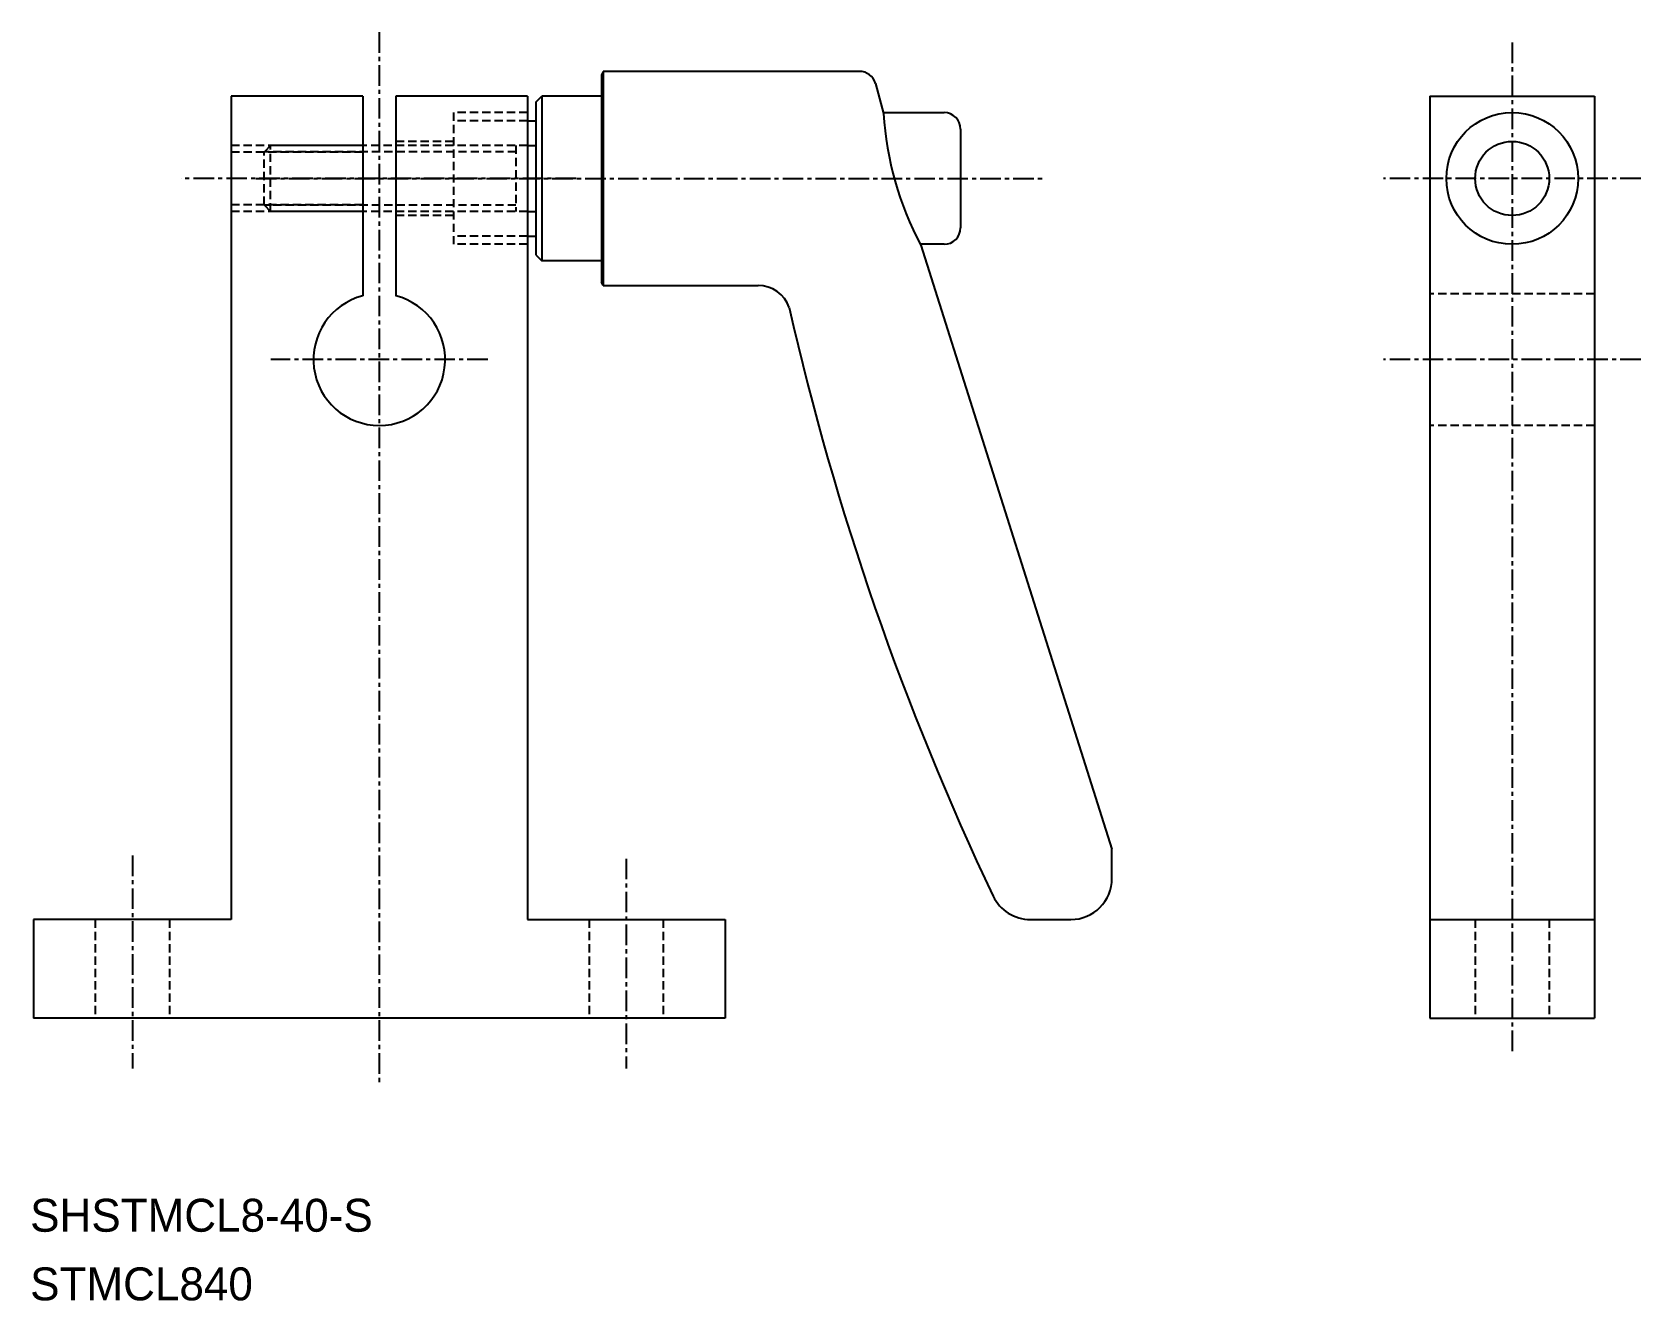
# Model space of a CAD drawing. Extents: x 286.4 to 384.1, y 156.6 to 233.6.
import ezdxf

# ---------------------------------------------------------------- set-up
doc = ezdxf.new("R2010")
doc.units = 0
doc.linetypes.add('CENTER', pattern=[2, 1.25, -0.25, 0.25, -0.25])
doc.linetypes.add('DASHED', pattern=[0.75, 0.5, -0.25])
doc.layers.get('0').update_dxf_attribs({"linetype": 'CONTINUOUS'})
doc.layers.add('CENTER', color=1, linetype='CENTER')

msp = doc.modelspace()

# ---------------------------------------------------------------- linework, layer by layer
at = {"color": 7, "linetype": 'CONTINUOUS'}
for p, q in [((321.08, 231.264), (320.994, 231.064)), ((320.994, 231.064), (320.994, 218.465)), ((336.663, 231.264), (321.08, 231.264)), ((321.08, 231.264), (321.08, 218.264)), ((316.994, 229.399), (317.36, 229.764)), ((317.36, 229.764), (317.36, 219.764)), ((320.994, 229.764), (317.36, 229.764)), ((337.625, 230.535), (338.124, 228.708)), ((371.302, 229.764), (371.302, 173.764)), ((381.302, 229.764), (381.302, 173.764)), ((316.994, 229.399), (316.994, 220.13)), ((338.108, 228.764), (341.794, 228.764)), ((316.494, 228.264), (316.994, 228.264)), ((342.794, 227.764), (342.794, 221.764)), ((316.494, 226.764), (316.994, 226.764)), ((316.494, 222.764), (316.994, 222.764)), ((316.494, 221.264), (316.994, 221.264)), ((316.994, 220.13), (317.36, 219.764)), ((341.794, 220.764), (340.347, 220.764)), ((340.376, 220.708), (351.994, 184.027)), ((320.994, 219.764), (317.36, 219.764)), ((321.08, 218.264), (320.994, 218.465)), ((321.08, 218.264), (330.504, 218.264)), ((351.994, 182.264), (351.994, 184.027)), ((347.033, 179.764), (349.494, 179.764))]:
    msp.add_line(p, q, dxfattribs=at)
for p, q in [((298.494, 229.764), (298.494, 179.764)), ((316.494, 229.764), (316.494, 179.764)), ((286.494, 178.264), (286.494, 178.264)), ((286.494, 176.764), (286.494, 176.764))]:
    msp.add_line(p, q)
at = {"linetype": 'CONTINUOUS'}
for p, q in [((306.494, 229.764), (298.494, 229.764)), ((306.494, 229.764), (306.494, 217.637)), ((308.494, 229.764), (308.494, 217.637)), ((316.494, 229.764), (308.494, 229.764)), ((371.302, 229.764), (381.302, 229.764)), ((286.494, 179.764), (286.494, 173.764)), ((298.494, 179.764), (286.494, 179.764)), ((316.494, 179.764), (328.494, 179.764)), ((328.494, 179.764), (328.494, 173.764)), ((371.302, 179.764), (381.302, 179.764)), ((328.494, 173.764), (286.494, 173.764)), ((371.302, 173.764), (381.302, 173.764))]:
    msp.add_line(p, q, dxfattribs=at)
at = {"color": 3, "linetype": 'DASHED'}
for p, q in [((311.994, 228.764), (311.994, 220.764)), ((316.494, 228.764), (311.994, 228.764)), ((316.494, 228.264), (311.994, 228.264)), ((306.494, 226.764), (298.494, 226.764)), ((300.894, 226.764), (300.494, 226.364)), ((316.494, 226.764), (300.894, 226.764)), ((300.894, 222.764), (300.894, 226.764)), ((311.994, 227.014), (308.494, 227.014)), ((315.794, 226.764), (315.794, 222.764)), ((306.494, 226.364), (298.494, 226.364)), ((300.494, 223.164), (300.494, 226.364)), ((315.794, 226.385), (300.515, 226.385)), ((306.494, 223.164), (298.494, 223.164)), ((300.894, 222.764), (300.494, 223.164)), ((315.794, 223.143), (300.515, 223.143)), ((306.494, 222.764), (298.494, 222.764)), ((316.494, 222.764), (300.894, 222.764)), ((311.994, 222.514), (308.494, 222.514)), ((316.494, 221.264), (311.994, 221.264)), ((316.494, 220.764), (311.994, 220.764)), ((381.302, 217.764), (371.302, 217.764)), ((381.302, 209.764), (371.302, 209.764)), ((290.244, 179.764), (290.244, 173.764)), ((294.744, 179.764), (294.744, 173.764)), ((320.244, 179.764), (320.244, 173.764)), ((324.744, 179.764), (324.744, 173.764)), ((374.052, 179.764), (374.052, 173.764)), ((378.552, 179.764), (378.552, 173.764))]:
    msp.add_line(p, q, dxfattribs=at)
at = {"linetype": 'CONTINUOUS'}
for radius in [4, 2.25]:
    msp.add_circle((376.302, 224.764), radius, dxfattribs=at)
at = {"color": 7, "linetype": 'CONTINUOUS'}
for centre, radius, start, end in [((336.663, 230.264), 1, 15.72475, 90), ((357.808, 229.933), 19.722, 183.56093, 207.88856), ((341.794, 227.764), 1, 0, 90), ((341.794, 221.764), 1, 270, 0), ((330.504, 216.264), 2, 19.37899, 90), ((499.909, 254.966), 171.783, 192.79311, 205.43442), ((349.494, 182.264), 2.5, 270, 0), ((347.033, 182.264), 2.5, 205.47146, 270)]:
    msp.add_arc(centre, radius, start, end, dxfattribs=at)
at = {"linetype": 'CONTINUOUS'}
msp.add_arc((307.494, 213.764), 4, 104.47751, 75.52249, dxfattribs=at)
at = {"layer": 'CENTER', "color": 1, "linetype": 'CENTER'}
for p, q in [((307.494, 233.646), (307.494, 169.741)), ((376.302, 233.015), (376.302, 171.765)), ((319.453, 224.764), (295.45, 224.764)), ((299.994, 224.764), (347.794, 224.764)), ((384.115, 224.764), (368.489, 224.764)), ((314.087, 213.764), (300.901, 213.764)), ((384.115, 213.764), (368.489, 213.764)), ((292.494, 183.654), (292.494, 170.719)), ((322.494, 183.454), (322.494, 170.719))]:
    msp.add_line(p, q, dxfattribs=at)

# ---------------------------------------------------------------- texts
for s, p in [('SHSTMCL8-40-S', (286.287, 160.805)), ('STMCL840', (286.287, 156.638))]:
    msp.add_text(s, height=2).set_placement(p)

doc.saveas('drawing.dxf')
